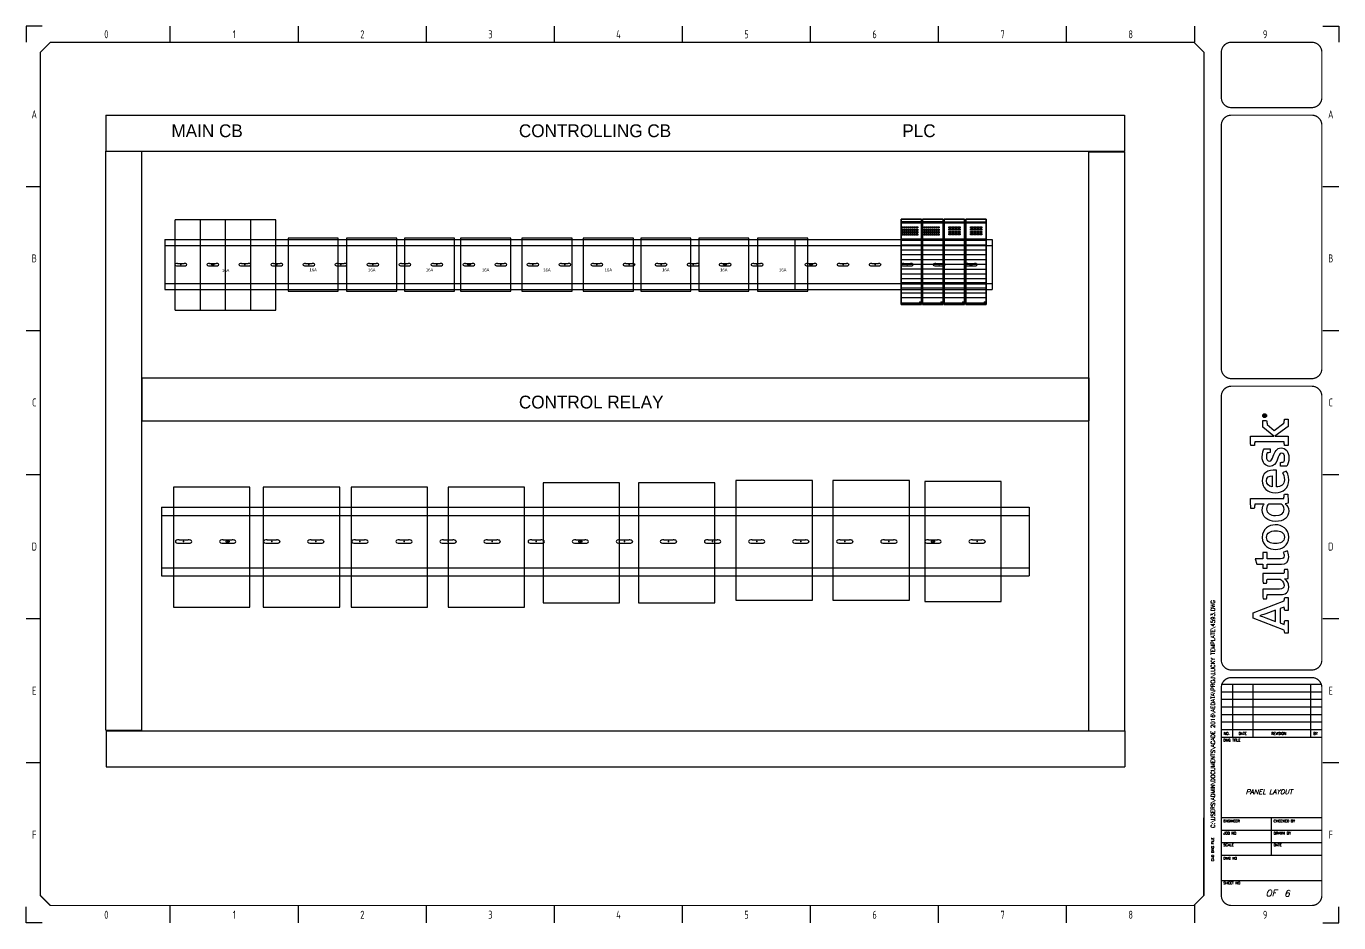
# Model space of a CAD drawing. Extents: x 5 to 926, y 5 to 285.
# Drawn here: x 5 to 415, y 5 to 285 of the extents above; entities that cross this region are included whole.
import ezdxf
from ezdxf.enums import TextEntityAlignment as Align

# ---------------------------------------------------------------- set-up
doc = ezdxf.new("R2010")
doc.units = 0
doc.header["$LTSCALE"] = 10
for name, color, linetype in [('LAYER_1', 160, 'Continuous'), ('PRTG', 130, 'Continuous'), ('PSYMS', 7, 'Continuous'), ('SYMS', 7, 'Continuous'), ('TITLE', 7, 'Continuous'), ('Title blocks', 7, 'Continuous')]:
    doc.layers.add(name, color=color, linetype=linetype)
doc.styles.add('ISO8', font='ISO8.shx', dxfattribs={"width": 0.8})
doc.styles.add('ITALIC', font='ITALIC')
doc.styles.add('SIMPLEX', font='simplex')
doc.styles.add('WD', font='txt')

# ---------------------------------------------------------------- blocks, each defined once
blk = doc.blocks.new('AI9-BLK2')
at = {"layer": 'LAYER_1', "color": 7}
blk.add_circle((0, 0), 2.03, dxfattribs=at)
blk.add_open_spline([(1.7, 0), (1.7, -1), (1, -1.8), (0, -1.8), (-1, -1.8), (-1.7, -1), (-1.7, 0), (-1.7, 1), (-1, 1.8), (0, 1.8), (1, 1.8), (1.7, 1), (1.7, 0)], degree=3, knots=[0, 0, 0, 0, 1, 1, 1, 2, 2, 2, 3, 3, 3, 4, 4, 4, 4], dxfattribs=at)
blk = doc.blocks.new('AI9-BLK1')
at = {"layer": 'LAYER_1', "color": 7}
for points, knots in [([(0.7, -1.1), (0.7, -1.1), (0.2, -0.4), (0.2, -0.4), (0.1, -0.2), (0, -0.2), (-0.1, -0.1), (0.3, 0), (0.5, 0.2), (0.5, 0.5), (0.5, 0.8), (0.3, 1.1), (-0.2, 1.1), (-0.2, 1.1), (-0.8, 1.1), (-0.8, 1.1), (-0.8, 1.1), (-0.8, -1.1), (-0.8, -1.1), (-0.8, -1.1), (-0.5, -1.1), (-0.5, -1.1), (-0.5, -1.1), (-0.5, -0.1), (-0.5, -0.1), (-0.4, -0.1), (-0.3, -0.2), (-0.2, -0.3), (-0.2, -0.3), (0.3, -1.1), (0.3, -1.1), (0.3, -1.1), (0.7, -1.1), (0.7, -1.1)], [0, 0, 0, 0, 1, 1, 1, 2, 2, 2, 3, 3, 3, 4, 4, 4, 5, 5, 5, 6, 6, 6, 7, 7, 7, 8, 8, 8, 9, 9, 9, 10, 10, 10, 11, 11, 11, 11]), ([(0.2, 0.5), (0.2, 0.2), (-0.1, 0.1), (-0.3, 0.1), (-0.3, 0.1), (-0.5, 0.1), (-0.5, 0.1), (-0.5, 0.1), (-0.5, 0.8), (-0.5, 0.8), (-0.5, 0.8), (-0.2, 0.8), (-0.2, 0.8), (0.1, 0.8), (0.2, 0.7), (0.2, 0.5)], [0, 0, 0, 0, 1, 1, 1, 2, 2, 2, 3, 3, 3, 4, 4, 4, 5, 5, 5, 5])]:
    blk.add_open_spline(points, degree=3, knots=knots, dxfattribs=at)
blk = doc.blocks.new('LOGO')
for points, knots in [([(35.2, 4.3), (35.2, 4.3), (22.1, 38.1), (22.1, 38.1), (22.1, 38.1), (16.1, 38.1), (16.1, 38.1), (16.1, 38.1), (3.2, 4.3), (3.2, 4.3), (2.2, 4.2), (0.9, 4), (0, 3.7), (0, 3.7), (0, 0), (0, 0), (0, 0), (13.7, 0), (13.7, 0), (13.7, 0), (13.7, 3.7), (13.7, 3.7), (12.4, 4), (10.9, 4.3), (9.5, 4.4), (9.5, 4.4), (11.1, 8.8), (11.1, 8.8), (11.1, 8.8), (26.8, 8.8), (26.8, 8.8), (26.8, 8.8), (28.4, 4.3), (28.4, 4.3), (27, 4.2), (25.8, 4), (24.5, 3.7), (24.5, 3.7), (24.5, 0), (24.5, 0), (24.5, 0), (38.7, 0), (38.7, 0), (38.7, 0), (38.7, 3.7), (38.7, 3.7), (37.9, 3.9), (36, 4.3), (35.2, 4.3)], [0, 0, 0, 0, 1, 1, 1, 2, 2, 2, 3, 3, 3, 4, 4, 4, 5, 5, 5, 6, 6, 6, 7, 7, 7, 8, 8, 8, 9, 9, 9, 10, 10, 10, 11, 11, 11, 12, 12, 12, 13, 13, 13, 14, 14, 14, 15, 15, 15, 16, 16, 16, 16]), ([(12.8, 13.8), (12.8, 13.8), (16.6, 24.3), (16.6, 24.3), (17.8, 27.5), (18.2, 28.8), (18.8, 30.9), (18.8, 30.9), (18.9, 30.9), (18.9, 30.9), (19.6, 28.9), (20, 27.5), (21.1, 24.3), (21.1, 24.3), (24.9, 13.8), (24.9, 13.8), (24.9, 13.8), (12.8, 13.8), (12.8, 13.8)], [0, 0, 0, 0, 1, 1, 1, 2, 2, 2, 3, 3, 3, 4, 4, 4, 5, 5, 5, 6, 6, 6, 6]), ([(70.8, 23.1), (70.8, 23.1), (70.8, 27.7), (70.8, 27.7), (70.8, 27.7), (75.3, 27.7), (75.3, 27.7), (75.3, 27.7), (75.3, 34.3), (75.3, 34.3), (75.3, 34.3), (81.3, 36.2), (81.3, 36.2), (81.3, 36.2), (81.3, 27.7), (81.3, 27.7), (81.3, 27.7), (88, 27.7), (88, 27.7), (88, 27.7), (88, 23.1), (88, 23.1), (88, 23.1), (81.3, 23.1), (81.3, 23.1), (81.3, 23.1), (81.3, 8.4), (81.3, 8.4), (81.3, 5.6), (82.1, 4.3), (84.3, 4.3), (86, 4.3), (87.5, 5.1), (88, 5.5), (88, 5.5), (89.7, 0.9), (89.7, 0.9), (88.7, 0.3), (86.5, -0.7), (83.2, -0.7), (77.6, -0.7), (75.3, 2.4), (75.3, 7.4), (75.3, 7.4), (75.3, 23.1), (75.3, 23.1), (75.3, 23.1), (70.8, 23.1), (70.8, 23.1)], [0, 0, 0, 0, 1, 1, 1, 2, 2, 2, 3, 3, 3, 4, 4, 4, 5, 5, 5, 6, 6, 6, 7, 7, 7, 8, 8, 8, 9, 9, 9, 10, 10, 10, 11, 11, 11, 12, 12, 12, 13, 13, 13, 14, 14, 14, 15, 15, 15, 16, 16, 16, 16]), ([(147.1, 4.7), (147.1, 5.4), (147, 6.1), (147, 6.9), (147, 6.9), (147, 41.1), (147, 41.1), (143.4, 41.2), (139.3, 41), (136.1, 40.7), (136.1, 40.7), (136.1, 37), (136.1, 37), (137.7, 36.8), (139.6, 36.6), (141, 36.4), (141, 36.4), (141, 36.4), (141, 36.4), (141, 36.4), (141, 26.2), (141, 26.2), (140, 27.1), (138, 28.4), (134.3, 28.4), (127.3, 28.4), (122, 22.6), (122, 13.8), (122, 4.5), (126.6, -0.7), (133.4, -0.7), (137.1, -0.7), (139.6, 1.1), (141.3, 3.1), (141.3, 2.1), (141.6, 0.6), (141.8, 0), (145.2, -0.2), (148.7, 0.1), (151.7, 0.4), (151.7, 0.4), (151.7, 4.1), (151.7, 4.1), (150.2, 4.2), (148.4, 4.5), (147.1, 4.7)], [0, 0, 0, 0, 1, 1, 1, 2, 2, 2, 3, 3, 3, 4, 4, 4, 5, 5, 5, 6, 6, 6, 7, 7, 7, 8, 8, 8, 9, 9, 9, 10, 10, 10, 11, 11, 11, 12, 12, 12, 13, 13, 13, 14, 14, 14, 15, 15, 15, 15]), ([(229.4, 4.6), (229.4, 4.6), (221.5, 15.2), (221.5, 15.2), (221.5, 15.2), (228, 23), (228, 23), (229.4, 23.1), (231.3, 23.3), (232.4, 23.6), (232.4, 23.6), (232.4, 27.7), (232.4, 27.7), (232.4, 27.7), (225, 27.7), (225, 27.7), (225, 27.7), (215.2, 15.6), (215.2, 15.6), (215.2, 15.6), (215.2, 41.2), (215.2, 41.2), (211.8, 41.3), (208.2, 41.2), (205.1, 40.9), (205.1, 40.9), (205.1, 36.9), (205.1, 36.9), (206.5, 36.8), (208, 36.6), (209.1, 36.5), (209.1, 36.5), (209.1, 4.5), (209.1, 4.5), (207.8, 4.4), (206.3, 4.2), (205.1, 4), (205.1, 4), (205.1, 0), (205.1, 0), (205.1, 0), (215.2, 0), (215.2, 0), (215.2, 0), (215.2, 14.5), (215.2, 14.5), (215.2, 14.5), (225.6, 0), (225.6, 0), (225.6, 0), (233.7, 0), (233.7, 0), (233.7, 0), (233.7, 3.8), (233.7, 3.8), (232.2, 4.2), (230.6, 4.4), (229.4, 4.6)], [0, 0, 0, 0, 1, 1, 1, 2, 2, 2, 3, 3, 3, 4, 4, 4, 5, 5, 5, 6, 6, 6, 7, 7, 7, 8, 8, 8, 9, 9, 9, 10, 10, 10, 11, 11, 11, 12, 12, 12, 13, 13, 13, 14, 14, 14, 15, 15, 15, 16, 16, 16, 17, 17, 17, 18, 18, 18, 19, 19, 19, 19]), ([(59.7, -0.1), (59.5, 0.6), (59.2, 2.6), (59.1, 3.8), (57.8, 2), (54.9, -0.7), (50.2, -0.7), (44.2, -0.7), (42, 3.1), (42, 8.1), (42, 8.1), (42, 22.9), (42, 22.9), (40.6, 23.2), (38.8, 23.4), (37.3, 23.5), (37.3, 23.5), (37.3, 27.3), (37.3, 27.3), (40.3, 27.6), (44.4, 27.8), (48, 27.6), (48, 27.6), (48, 9.3), (48, 9.3), (48, 6.2), (49.1, 4.5), (52.3, 4.5), (55.8, 4.5), (58.4, 7.9), (59, 8.6), (59, 8.6), (59, 23), (59, 23), (57.8, 23.2), (56, 23.4), (54.6, 23.5), (54.6, 23.5), (54.6, 27.3), (54.6, 27.3), (57.6, 27.7), (61.5, 27.8), (65, 27.7), (65, 27.7), (65, 4.6), (65, 4.6), (66.3, 4.4), (68.1, 4.2), (69.6, 4.1), (69.6, 4.1), (69.6, 0.3), (69.6, 0.3), (66.7, 0), (63, -0.2), (59.7, -0.1)], [0, 0, 0, 0, 1, 1, 1, 2, 2, 2, 3, 3, 3, 4, 4, 4, 5, 5, 5, 6, 6, 6, 7, 7, 7, 8, 8, 8, 9, 9, 9, 10, 10, 10, 11, 11, 11, 12, 12, 12, 13, 13, 13, 14, 14, 14, 15, 15, 15, 16, 16, 16, 17, 17, 17, 18, 18, 18, 18]), ([(104.8, -0.7), (95.2, -0.7), (91.4, 7), (91.4, 13.8), (91.4, 20.6), (95.1, 28.4), (104.6, 28.4), (114.1, 28.4), (118.3, 20.8), (118.3, 14), (118.3, 7.2), (114.2, -0.7), (104.8, -0.7)], [0, 0, 0, 0, 1, 1, 1, 2, 2, 2, 3, 3, 3, 4, 4, 4, 4]), ([(104.5, 23.6), (99.6, 23.6), (97.8, 19.5), (97.8, 14), (97.8, 8.5), (99.9, 4.1), (104.8, 4.1), (109.8, 4.1), (111.8, 8.2), (111.8, 13.8), (111.8, 19.3), (109.5, 23.6), (104.5, 23.6)], [0, 0, 0, 0, 1, 1, 1, 2, 2, 2, 3, 3, 3, 4, 4, 4, 4]), ([(141, 7.6), (140.3, 6.7), (138.2, 4.3), (135, 4.3), (130.5, 4.3), (128.5, 8.1), (128.5, 13.8), (128.5, 19.6), (130.9, 23.5), (135.4, 23.5), (138.3, 23.5), (139.9, 22.3), (141, 21.3), (141, 21.3), (141, 7.6), (141, 7.6)], [0, 0, 0, 0, 1, 1, 1, 2, 2, 2, 3, 3, 3, 4, 4, 4, 5, 5, 5, 5]), ([(167.6, 4.1), (171.4, 4.1), (173.8, 5.5), (175, 6.2), (175, 6.2), (177.1, 2.1), (177.1, 2.1), (175.5, 1.1), (172.6, -0.7), (167.2, -0.7), (158.2, -0.7), (153.3, 5.5), (153.3, 14), (153.3, 22.5), (158.9, 28.4), (166.4, 28.4), (174.6, 28.4), (178.7, 22.5), (177.9, 12.9), (177.9, 12.9), (159.8, 12.9), (159.8, 12.9), (160, 7.9), (162.3, 4.1), (167.6, 4.1)], [0, 0, 0, 0, 1, 1, 1, 2, 2, 2, 3, 3, 3, 4, 4, 4, 5, 5, 5, 6, 6, 6, 7, 7, 7, 8, 8, 8, 8]), ([(172, 17.3), (171.9, 20.8), (170.4, 23.7), (166.3, 23.7), (162.6, 23.7), (160.6, 21.2), (159.9, 17.3), (159.9, 17.3), (172, 17.3), (172, 17.3)], [0, 0, 0, 0, 1, 1, 1, 2, 2, 2, 3, 3, 3, 3]), ([(193.3, 16.4), (190.2, 17.6), (187.8, 18.3), (187.8, 20.5), (187.8, 22.6), (189.9, 23.7), (192.6, 23.7), (194.1, 23.7), (195.6, 23.5), (196.8, 23.1), (196.9, 21.9), (197.1, 20.1), (197.3, 19.6), (197.3, 19.6), (201.3, 19.6), (201.3, 19.6), (201.3, 19.6), (201.3, 26.1), (201.3, 26.1), (200.2, 26.8), (197.1, 28.4), (192.4, 28.4), (186.5, 28.4), (182.2, 25), (182.2, 20.1), (182.2, 15.7), (184.9, 13.4), (189.1, 11.9), (193.4, 10.4), (196.7, 9.3), (196.7, 7.2), (196.7, 5.1), (195, 3.9), (191.4, 3.9), (189.9, 3.9), (188.1, 4.1), (187, 4.6), (186.9, 5.9), (186.6, 7.8), (186.3, 8.4), (186.3, 8.4), (182.3, 8.4), (182.3, 8.4), (182.3, 8.4), (182.3, 1.6), (182.3, 1.6), (182.3, 1.6), (182.3, 1.6), (182.3, 1.6), (184.1, 0.5), (187.5, -0.8), (191.8, -0.8), (198.3, -0.8), (202.4, 2.6), (202.4, 7.8), (202.4, 12.5), (197.8, 14.6), (193.3, 16.4)], [0, 0, 0, 0, 1, 1, 1, 2, 2, 2, 3, 3, 3, 4, 4, 4, 5, 5, 5, 6, 6, 6, 7, 7, 7, 8, 8, 8, 9, 9, 9, 10, 10, 10, 11, 11, 11, 12, 12, 12, 13, 13, 13, 14, 14, 14, 15, 15, 15, 16, 16, 16, 17, 17, 17, 18, 18, 18, 19, 19, 19, 19])]:
    blk.add_open_spline(points, degree=3, knots=knots)
for name, p in [('AI9-BLK2', (237.6, 25.7)), ('AI9-BLK1', (237.8, 25.7))]:
    blk.add_blockref(name, p)
blk = doc.blocks.new('Title_blocks_A3')
at = {"layer": 'TITLE'}
for p, q in [((372.89, 276.86), (372.89, 259.33)), ((378.32, 79.49), (409.72, 79.49)), ((381.85, 79.49), (381.85, 63)), ((388.13, 79.49), (388.13, 63)), ((406.19, 79.49), (406.19, 63)), ((378.32, 77.13), (409.72, 77.13)), ((378.32, 74.78), (409.72, 74.78)), ((378.32, 72.42), (409.72, 72.42)), ((378.32, 70.06), (409.72, 70.06)), ((378.32, 67.71), (409.72, 67.71)), ((378.32, 65.35), (409.72, 65.35)), ((378.32, 63), (409.72, 63)), ((372.89, 13.53), (372.89, 37.81)), ((378.32, 37.87), (409.72, 37.87)), ((394.02, 26.1), (394.02, 37.87)), ((378.32, 33.95), (409.72, 33.95)), ((378.32, 30.02), (409.72, 30.02)), ((378.32, 26.1), (409.72, 26.1)), ((378.32, 18.24), (409.72, 18.24))]:
    blk.add_line(p, q, dxfattribs=at)
at = {"layer": 'TITLE', "const_width": 0.392}
blk.add_lwpolyline([(372.89, 13.53), (372.89, 276.86), (369.75, 280), (12.53, 280), (9.39, 276.86), (9.39, 13.53), (12.53, 10.39), (369.75, 10.39)], close=True, dxfattribs=at)
for points in [[(381.46, 280, 0.414214), (378.32, 276.86, 0.414214)], [(409.72, 276.86, 0.414214), (406.58, 280, 0.414214)], [(378.32, 262.73, 0.414214), (381.46, 259.59, 0.414214)], [(406.58, 259.59, 0.414214), (409.72, 262.73, 0.414214)], [(381.46, 257.23, 0.414214), (378.32, 254.09, 0.414214)], [(409.72, 254.09, 0.414214), (406.58, 257.23, 0.414214)], [(378.32, 178.08, 0.414214), (381.46, 174.94, 0.414214)], [(406.58, 174.94, 0.414214), (409.72, 178.08, 0.414214)], [(381.46, 172.58, 0.414214), (378.32, 169.44, 0.414214)], [(409.72, 169.44, 0.414214), (406.58, 172.58, 0.414214)], [(378.32, 87.08, 0.414214), (381.46, 83.94, 0.414214)], [(406.58, 83.94, 0.414214), (409.72, 87.08, 0.414214)], [(381.46, 81.58, 0.414214), (378.32, 78.44, 0.414214)], [(409.72, 78.44, 0.414214), (406.58, 81.58, 0.414214)], [(378.32, 13.53, 0.414214), (381.46, 10.39, 0.414214)], [(406.58, 10.39, 0.414214), (409.72, 13.53, 0.414214)]]:
    blk.add_lwpolyline(points, format="xyb", dxfattribs=at)
for points in [[(406.58, 280), (381.46, 280)], [(378.32, 276.86), (378.32, 262.73)], [(409.72, 276.86), (409.72, 262.73)], [(406.58, 259.59), (381.46, 259.59)], [(378.32, 254.09), (378.32, 178.08)], [(406.58, 257.23), (381.46, 257.23)], [(409.72, 254.09), (409.72, 178.08)], [(381.46, 174.94), (406.58, 174.94)], [(381.46, 172.58), (406.58, 172.58)], [(381.46, 83.94), (406.58, 83.94)], [(378.32, 78.44), (378.32, 13.53)], [(381.46, 81.58), (406.58, 81.58)], [(409.72, 78.44), (409.72, 13.53)], [(381.46, 10.39), (406.58, 10.39)]]:
    blk.add_lwpolyline(points, dxfattribs=at)
at = {"layer": 'TITLE', "color": 7, "const_width": 0.392}
for points in [[(378.32, 169.44), (378.32, 87.08)], [(409.72, 169.44), (409.72, 87.08)]]:
    blk.add_lwpolyline(points, dxfattribs=at)
at = {"layer": 'Title blocks', "color": 7}
for p, q in [((50, 280), (50, 285)), ((90, 280), (90, 285)), ((130, 280), (130, 285)), ((170, 280), (170, 285)), ((250, 280), (250, 285)), ((290, 280), (290, 285)), ((330, 280), (330, 285)), ((370, 280), (370, 285)), ((5, 235), (9.39, 235)), ((410, 235), (415, 235)), ((5, 190), (9.39, 190)), ((410, 190), (415, 190)), ((5, 100), (9.39, 100)), ((410, 100), (415, 100)), ((5, 55), (9.39, 55)), ((410, 55), (415, 55)), ((50, 5), (50, 10.39)), ((90, 5), (90, 10.39)), ((130, 5), (130, 10.39)), ((170, 5), (170, 10.39)), ((250, 5), (250, 10.39)), ((290, 5), (290, 10.39)), ((330, 5), (330, 10.39)), ((370, 5), (370, 10.64))]:
    blk.add_line(p, q, dxfattribs=at)
at = {"layer": 'Title blocks', "color": 2}
for p, q in [((210, 280), (210, 285)), ((5, 145), (9.39, 145)), ((410, 145), (415, 145)), ((210, 5), (210, 10.39))]:
    blk.add_line(p, q, dxfattribs=at)
at = {"layer": 'Title blocks'}
for points in [[(10, 285), (5, 285), (5, 280)], [(410, 285), (415, 285), (415, 280)], [(10, 5), (5, 5), (5, 10)], [(410, 5), (415, 5), (415, 10)]]:
    blk.add_lwpolyline(points, dxfattribs=at)
at = {"xscale": 0.2857500000000073, "yscale": 0.2857500000000073, "zscale": 0.2857500000000073, "rotation": 90}
blk.add_blockref('LOGO', (399.19, 95.48), dxfattribs=at)
at = {"layer": 'TITLE', "color": 1, "style": 'SIMPLEX'}
for s, p in [('DWG TITLE', (378.97, 61.62)), ('ENGINEER', (378.97, 36.37)), ('CHECKED BY', (394.67, 36.37)), ('JOB NO', (378.97, 32.57)), ('DRAWN BY', (394.67, 32.57)), ('SCALE', (378.97, 28.91)), ('DATE', (394.67, 28.91)), ('DWG NO', (378.97, 24.72)), ('SHEET NO', (378.97, 17))]:
    blk.add_text(s, height=0.785, dxfattribs=at).set_placement(p)
at = {"layer": 'TITLE', "color": 1}
for s, height, style, p in [('NO.', 0.785, 'SIMPLEX', (380.02, 64.11)), ('DATE', 0.785, 'SIMPLEX', (384.99, 64.11)), ('REVISION', 0.785, 'SIMPLEX', (396.24, 64.11)), ('BY', 0.785, 'SIMPLEX', (407.76, 64.11)), ('OF', 2, 'ITALIC', (393.89, 14.25))]:
    blk.add_text(s, height=height, dxfattribs=dict(at, style=style)).set_placement(p, align=Align.MIDDLE)
at = {"layer": 'TITLE', "color": 1, "style": 'SIMPLEX'}
blk.add_text('CAD DWG FILE', height=0.7852, rotation=90, dxfattribs=at).set_placement((376.02, 24.2))
at = {"layer": 'TITLE', "color": 1, "style": 'ITALIC'}
for tag, height, p in [('TITLE#1', 1.5, (393.23, 52.79)), ('TITLE#2', 1.5, (393.23, 50.25)), ('TITLE#3', 1.5, (393.23, 47.71)), ('TITLE#4', 1.5, (393.23, 45.16)), ('DWG#', 2, (393.23, 20.38))]:
    blk.add_attdef(tag, text='', height=height, dxfattribs=at).set_placement(p, align=Align.CENTER)
at = {"layer": 'TITLE', "color": 1, "style": 'SIMPLEX'}
blk.add_attdef('CAD#', (376.32, 34.6), '', height=1.25, rotation=90, dxfattribs=at)
at = {"layer": 'TITLE', "color": 1}
for tag, p, height, style in [('ENGINEER', (381.68, 34.6), 1.25, 'ITALIC'), ('CHKDBY', (396.6, 34.6), 1.25, 'ITALIC'), ('JOB#', (384.53, 30.65), 1.25, 'SIMPLEX'), ('DRAWNBY', (397.48, 30.65), 1.25, 'ITALIC'), ('SCALE', (383.14, 26.88), 1.25, 'SIMPLEX'), ('DATE', (396.4, 26.88), 1.25, 'SIMPLEX'), ('SHTS', (397.95, 13.15), 2, 'ITALIC')]:
    blk.add_attdef(tag, p, '', height=height, dxfattribs=dict(at, style=style))
at = {"layer": 'TITLE', "color": 1, "style": 'ITALIC'}
blk.add_attdef('SH#', text='', height=2, dxfattribs=at).set_placement((389.77, 13.15), align=Align.RIGHT)
at = {"layer": 'TITLE', "color": 7, "flags": 9}
blk.add_attdef('WD_TB', (381.46, 10.39), '', height=1.57, dxfattribs=at)
at = {"layer": 'Title blocks', "style": 'ISO8', "width": 0.8}
for s, p in [('0', (30, 282.5)), ('1', (70, 282.5)), ('2', (110, 282.5)), ('3', (150, 282.5)), ('4', (190, 282.5)), ('5', (230, 282.5)), ('6', (270, 282.5)), ('7', (310, 282.5)), ('8', (350, 282.5)), ('9', (392, 282.5)), ('A', (7.5, 257.5)), ('A', (412.5, 257.5)), ('B', (7.5, 212.5)), ('B', (412.5, 212.5)), ('C', (7.5, 167.5)), ('C', (412.5, 167.5)), ('D', (7.5, 122.5)), ('D', (412.5, 122.5)), ('E', (7.5, 77.5)), ('E', (412.5, 77.5)), ('F', (7.5, 32.5)), ('F', (412.5, 32.5)), ('0', (30, 7.5)), ('1', (70, 7.5)), ('2', (110, 7.5)), ('3', (150, 7.5)), ('4', (190, 7.5)), ('5', (230, 7.5)), ('6', (270, 7.5)), ('7', (310, 7.5)), ('8', (350, 7.5)), ('9', (392, 7.5))]:
    blk.add_text(s, height=2.5, dxfattribs=at).set_placement(p, align=Align.MIDDLE)
blk = doc.blocks.new('ABIOC270')
for points in [[(0, 0.091), (0, 5.676)], [(0, 5.676), (0, 0.091)], [(1.359, 5.676), (1.359, 0.091), (0, 0.091)], [(0, 5.676), (0, 0.091), (1.359, 0.091)], [(0, 5.676), (1.359, 5.676)], [(1.359, 5.676), (0, 5.676)], [(1.359, 5.676), (0, 5.676)], [(0, 5.676), (1.359, 5.676)], [(1.359, 5.585), (1.359, 5.676), (0, 5.676)], [(0, 5.585), (0, 5.676), (1.359, 5.676)], [(0, 5.676), (0, 5.585)], [(0, 5.585), (0, 5.676)], [(1.359, 5.479), (0, 5.479)], [(1.359, 5.4), (0, 5.4)], [(0.998, 5.676), (0.361, 5.676)], [(0.998, 5.676), (0.361, 5.676)], [(0.998, 5.676), (0.361, 5.676)], [(0.998, 5.676), (0.361, 5.676)], [(0.998, 5.676), (0.361, 5.676)], [(0.998, 5.676), (0.361, 5.676)], [(0.998, 5.676), (0.361, 5.676)], [(0.998, 5.676), (0.361, 5.676)], [(0.998, 5.676), (0.361, 5.676)], [(0.998, 5.676), (0.361, 5.676)], [(0.998, 5.676), (0.361, 5.676)], [(0.361, 5.676), (0.361, 5.676), (0.361, 5.676), (0.362, 5.676), (0.363, 5.676), (0.364, 5.676), (0.365, 5.676), (0.367, 5.676), (0.368, 5.676), (0.37, 5.676), (0.372, 5.676), (0.374, 5.676), (0.377, 5.676), (0.379, 5.676), (0.382, 5.676), (0.385, 5.676), (0.388, 5.676), (0.392, 5.676), (0.395, 5.676), (0.399, 5.676), (0.403, 5.676), (0.407, 5.676), (0.411, 5.676), (0.415, 5.676), (0.419, 5.676), (0.424, 5.676), (0.428, 5.676), (0.433, 5.676), (0.437, 5.676), (0.442, 5.676), (0.446, 5.676), (0.451, 5.676), (0.456, 5.676), (0.461, 5.676)], [(0.985, 5.676), (0.374, 5.676)], [(0.899, 5.676), (0.461, 5.676)], [(0.899, 5.676), (0.903, 5.676), (0.908, 5.676), (0.913, 5.676), (0.917, 5.676), (0.922, 5.676), (0.926, 5.676), (0.931, 5.676), (0.936, 5.676), (0.94, 5.676), (0.944, 5.676), (0.948, 5.676), (0.952, 5.676), (0.956, 5.676), (0.96, 5.676), (0.964, 5.676), (0.967, 5.676), (0.971, 5.676), (0.974, 5.676), (0.977, 5.676), (0.98, 5.676), (0.982, 5.676), (0.985, 5.676), (0.987, 5.676), (0.989, 5.676), (0.991, 5.676), (0.993, 5.676), (0.994, 5.676), (0.995, 5.676), (0.996, 5.676), (0.997, 5.676), (0.998, 5.676), (0.998, 5.676)], [(1.359, 0.091), (1.359, 5.676)], [(1.359, 5.676), (1.359, 5.585)], [(0.312, 5.076), (0.312, 5.156), (0.462, 5.156), (0.462, 5.076), (0.312, 5.076), (0.312, 5.076)], [(0.312, 4.927), (0.312, 5.007), (0.462, 5.007), (0.462, 4.927), (0.312, 4.927), (0.312, 4.927)], [(0.312, 4.777), (0.312, 4.857), (0.462, 4.857), (0.462, 4.777), (0.312, 4.777), (0.312, 4.777)], [(0.312, 4.628), (0.312, 4.707), (0.462, 4.707), (0.462, 4.628), (0.312, 4.628), (0.312, 4.628)], [(0.512, 5.076), (0.512, 5.156), (0.661, 5.156), (0.661, 5.076), (0.512, 5.076), (0.512, 5.076)], [(0.512, 4.927), (0.512, 5.007), (0.661, 5.007), (0.661, 4.927), (0.512, 4.927), (0.512, 4.927)], [(0.512, 4.777), (0.512, 4.857), (0.661, 4.857), (0.661, 4.777), (0.512, 4.777), (0.512, 4.777)], [(0.512, 4.628), (0.512, 4.707), (0.661, 4.707), (0.661, 4.628), (0.512, 4.628), (0.512, 4.628)], [(0.711, 5.076), (0.711, 5.156), (0.861, 5.156), (0.861, 5.076), (0.711, 5.076), (0.711, 5.076)], [(0.711, 4.927), (0.711, 5.007), (0.861, 5.007), (0.861, 4.927), (0.711, 4.927), (0.711, 4.927)], [(0.711, 4.777), (0.711, 4.857), (0.861, 4.857), (0.861, 4.777), (0.711, 4.777), (0.711, 4.777)], [(0.711, 4.628), (0.711, 4.707), (0.861, 4.707), (0.861, 4.628), (0.711, 4.628), (0.711, 4.628)], [(0.91, 5.076), (0.91, 5.156), (1.06, 5.156), (1.06, 5.076), (0.91, 5.076), (0.91, 5.076)], [(0.91, 4.927), (0.91, 5.007), (1.06, 5.007), (1.06, 4.927), (0.91, 4.927), (0.91, 4.927)], [(0.91, 4.777), (0.91, 4.857), (1.06, 4.857), (1.06, 4.777), (0.91, 4.777), (0.91, 4.777)], [(0.91, 4.628), (0.91, 4.708), (1.06, 4.708), (1.06, 4.628), (0.91, 4.628), (0.91, 4.628)], [(1.359, 4.328), (0, 4.328)], [(0, 0.091), (0, 4.248)], [(1.359, 4.248), (0, 4.248)], [(1.359, 3.929), (0, 3.929)], [(1.359, 3.61), (0, 3.61)], [(1.222, 4.328), (1.222, 4.248)], [(1.359, 3.291), (0, 3.291)], [(1.359, 2.972), (0, 2.972)], [(1.359, 2.652), (0, 2.652)], [(1.359, 2.333), (0, 2.333)], [(1.359, 2.014), (0, 2.014)], [(1.359, 1.695), (0, 1.695)], [(1.359, 1.425), (0, 1.425)], [(1.359, 1.346), (0, 1.346)], [(1.359, 1.077), (0, 1.077)], [(1.359, 0.757), (0, 0.757)], [(1.359, 0.438), (0, 0.438)], [(1.359, 0.091), (0, 0.091)], [(0, 0.091), (1.359, 0.091)], [(1.222, 0.091), (0, 0.091)], [(0, 0.091), (1.359, 0.091)], [(1.359, 0.091), (1.359, 0), (0, 0)], [(1.359, 0.091), (0, 0.091)], [(0, 0.091), (0, 0), (1.359, 0)], [(0, 0), (0, 0.091)], [(0, 0.091), (0, 0)], [(1.359, 0), (0, 0)], [(0, 0), (1.359, 0)], [(0.998, 0), (0.361, 0)], [(0.998, 0), (0.361, 0)], [(0.998, 0), (0.361, 0)], [(0.998, 0), (0.361, 0)], [(0.998, 0), (0.361, 0)], [(0.998, 0), (0.361, 0)], [(0.998, 0), (0.361, 0)], [(0.998, 0), (0.361, 0)], [(0.998, 0), (0.361, 0)], [(0.998, 0), (0.361, 0)], [(0.998, 0), (0.361, 0)], [(0.461, 0), (0.456, 0), (0.451, 0), (0.446, 0), (0.442, 0), (0.437, 0), (0.433, 0), (0.428, 0), (0.424, 0), (0.419, 0), (0.415, 0), (0.411, 0), (0.407, 0), (0.403, 0), (0.399, 0), (0.395, 0), (0.392, 0), (0.388, 0), (0.385, 0), (0.382, 0), (0.379, 0), (0.377, 0), (0.374, 0), (0.372, 0), (0.37, 0), (0.368, 0), (0.367, 0), (0.365, 0), (0.364, 0), (0.363, 0), (0.362, 0), (0.361, 0), (0.361, 0), (0.361, 0)], [(0.985, 0), (0.374, 0)], [(0.899, 0), (0.461, 0)], [(0.998, 0), (0.998, 0), (0.997, 0), (0.996, 0), (0.995, 0), (0.994, 0), (0.993, 0), (0.991, 0), (0.989, 0), (0.987, 0), (0.985, 0), (0.982, 0), (0.98, 0), (0.977, 0), (0.974, 0), (0.971, 0), (0.967, 0), (0.964, 0), (0.96, 0), (0.956, 0), (0.952, 0), (0.948, 0), (0.944, 0), (0.94, 0), (0.936, 0), (0.931, 0), (0.926, 0), (0.922, 0), (0.917, 0), (0.913, 0), (0.908, 0), (0.903, 0), (0.899, 0)], [(1.222, 0.182), (1.222, 0.091)], [(1.222, 0.182), (1.359, 0.182)], [(1.334, 0.091), (1.333, 0.091), (1.333, 0.091), (1.332, 0.091), (1.331, 0.091), (1.33, 0.091), (1.329, 0.091), (1.327, 0.091), (1.325, 0.091), (1.323, 0.091), (1.321, 0.091), (1.319, 0.091), (1.316, 0.091), (1.314, 0.091), (1.311, 0.091), (1.308, 0.091), (1.305, 0.091), (1.302, 0.091), (1.299, 0.091), (1.296, 0.091), (1.293, 0.091), (1.29, 0.091), (1.287, 0.091), (1.284, 0.091), (1.28, 0.091), (1.277, 0.091), (1.274, 0.091), (1.271, 0.091), (1.269, 0.091), (1.266, 0.091), (1.263, 0.091), (1.261, 0.091), (1.259, 0.091), (1.256, 0.091), (1.254, 0.091), (1.253, 0.091), (1.251, 0.091), (1.249, 0.091), (1.248, 0.091), (1.247, 0.091), (1.247, 0.091), (1.246, 0.091), (1.246, 0.091)], [(1.246, 0.091), (1.246, 0.091), (1.247, 0.091), (1.247, 0.091), (1.248, 0.091), (1.249, 0.091), (1.251, 0.091), (1.253, 0.091), (1.254, 0.091), (1.256, 0.091), (1.259, 0.091), (1.261, 0.091), (1.263, 0.091), (1.266, 0.091), (1.269, 0.091), (1.271, 0.091), (1.274, 0.091), (1.277, 0.091), (1.28, 0.091), (1.284, 0.091), (1.287, 0.091), (1.29, 0.091), (1.293, 0.091), (1.296, 0.091), (1.299, 0.091), (1.302, 0.091), (1.305, 0.091), (1.308, 0.091), (1.311, 0.091), (1.314, 0.091), (1.316, 0.091), (1.319, 0.091), (1.321, 0.091), (1.323, 0.091), (1.325, 0.091), (1.327, 0.091), (1.329, 0.091), (1.33, 0.091), (1.331, 0.091), (1.332, 0.091), (1.333, 0.091), (1.333, 0.091), (1.334, 0.091)], [(1.359, 0), (1.359, 0.091)]]:
    blk.add_lwpolyline(points)
blk = doc.blocks.new('ABIOC300')
for points in [[(0, 0.091), (0, 5.675)], [(0, 5.675), (0, 0.091)], [(1.359, 5.675), (1.359, 0.091), (0, 0.091)], [(0, 5.675), (0, 0.091), (1.359, 0.091)], [(0, 5.675), (1.359, 5.675)], [(1.359, 5.675), (0, 5.675)], [(1.359, 5.675), (0, 5.675)], [(0, 5.675), (1.359, 5.675)], [(1.359, 5.585), (1.359, 5.675), (0, 5.675)], [(0, 5.585), (0, 5.675), (1.359, 5.675)], [(0, 5.675), (0, 5.585)], [(0, 5.585), (0, 5.675)], [(1.359, 5.479), (0, 5.479)], [(1.359, 5.399), (0, 5.399)], [(0.998, 5.675), (0.361, 5.675)], [(0.998, 5.675), (0.361, 5.675)], [(0.998, 5.675), (0.361, 5.675)], [(0.998, 5.675), (0.361, 5.675)], [(0.998, 5.675), (0.361, 5.675)], [(0.998, 5.675), (0.361, 5.675)], [(0.998, 5.675), (0.361, 5.675)], [(0.998, 5.675), (0.361, 5.675)], [(0.998, 5.675), (0.361, 5.675)], [(0.998, 5.675), (0.361, 5.675)], [(0.998, 5.675), (0.361, 5.675)], [(0.361, 5.675), (0.361, 5.675), (0.362, 5.675), (0.362, 5.675), (0.363, 5.675), (0.365, 5.675), (0.367, 5.675), (0.369, 5.675), (0.371, 5.675), (0.373, 5.675), (0.376, 5.675), (0.379, 5.675), (0.383, 5.675), (0.386, 5.675), (0.39, 5.675), (0.394, 5.675), (0.399, 5.675), (0.403, 5.675), (0.408, 5.675), (0.413, 5.675), (0.417, 5.675), (0.423, 5.675), (0.428, 5.675), (0.433, 5.675), (0.439, 5.675), (0.444, 5.675), (0.45, 5.675), (0.455, 5.675), (0.461, 5.675)], [(0.985, 5.675), (0.375, 5.675)], [(0.899, 5.675), (0.461, 5.675)], [(0.899, 5.675), (0.904, 5.675), (0.91, 5.675), (0.915, 5.675), (0.921, 5.675), (0.926, 5.675), (0.932, 5.675), (0.937, 5.675), (0.942, 5.675), (0.947, 5.675), (0.952, 5.675), (0.956, 5.675), (0.961, 5.675), (0.965, 5.675), (0.969, 5.675), (0.973, 5.675), (0.977, 5.675), (0.98, 5.675), (0.983, 5.675), (0.986, 5.675), (0.989, 5.675), (0.991, 5.675), (0.993, 5.675), (0.995, 5.675), (0.996, 5.675), (0.997, 5.675), (0.998, 5.675), (0.998, 5.675)], [(1.359, 0.091), (1.359, 5.675)], [(1.359, 5.675), (1.359, 5.585)], [(0.074, 5.162), (0.165, 5.162), (0.165, 5.082), (0.074, 5.082), (0.074, 5.162), (0.074, 5.162)], [(0.074, 5.002), (0.165, 5.002), (0.165, 4.922), (0.074, 4.922), (0.074, 5.002), (0.074, 5.002)], [(0.074, 4.841), (0.165, 4.841), (0.165, 4.762), (0.074, 4.762), (0.074, 4.841), (0.074, 4.841)], [(0.074, 4.681), (0.165, 4.681), (0.165, 4.601), (0.074, 4.601), (0.074, 4.681), (0.074, 4.681)], [(0.208, 5.162), (0.299, 5.162), (0.299, 5.082), (0.208, 5.082), (0.208, 5.162), (0.208, 5.162)], [(0.208, 5.002), (0.299, 5.002), (0.299, 4.922), (0.208, 4.922), (0.208, 5.002), (0.208, 5.002)], [(0.208, 4.841), (0.299, 4.841), (0.299, 4.762), (0.208, 4.762), (0.208, 4.841), (0.208, 4.841)], [(0.208, 4.681), (0.299, 4.681), (0.299, 4.601), (0.208, 4.601), (0.208, 4.681), (0.208, 4.681)], [(0.343, 5.162), (0.434, 5.162), (0.434, 5.082), (0.343, 5.082), (0.343, 5.162), (0.343, 5.162)], [(0.343, 5.002), (0.434, 5.002), (0.434, 4.922), (0.343, 4.922), (0.343, 5.002), (0.343, 5.002)], [(0.343, 4.841), (0.434, 4.841), (0.434, 4.762), (0.343, 4.762), (0.343, 4.841), (0.343, 4.841)], [(0.343, 4.681), (0.434, 4.681), (0.434, 4.601), (0.343, 4.601), (0.343, 4.681), (0.343, 4.681)], [(0.477, 5.162), (0.568, 5.162), (0.568, 5.082), (0.477, 5.082), (0.477, 5.162), (0.477, 5.162)], [(0.477, 5.002), (0.568, 5.002), (0.568, 4.922), (0.477, 4.922), (0.477, 5.002), (0.477, 5.002)], [(0.477, 4.841), (0.568, 4.841), (0.568, 4.762), (0.477, 4.762), (0.477, 4.841), (0.477, 4.841)], [(0.477, 4.681), (0.568, 4.681), (0.568, 4.601), (0.477, 4.601), (0.477, 4.681), (0.477, 4.681)], [(0.612, 5.162), (0.702, 5.162), (0.702, 5.082), (0.612, 5.082), (0.612, 5.162), (0.612, 5.162)], [(0.612, 5.002), (0.702, 5.002), (0.702, 4.922), (0.612, 4.922), (0.612, 5.002), (0.612, 5.002)], [(0.612, 4.841), (0.702, 4.841), (0.702, 4.762), (0.612, 4.762), (0.612, 4.841), (0.612, 4.841)], [(0.612, 4.681), (0.702, 4.681), (0.702, 4.601), (0.612, 4.601), (0.612, 4.681), (0.612, 4.681)], [(0.746, 5.162), (0.837, 5.162), (0.837, 5.082), (0.746, 5.082), (0.746, 5.162), (0.746, 5.162)], [(0.746, 5.002), (0.837, 5.002), (0.837, 4.922), (0.746, 4.922), (0.746, 5.002), (0.746, 5.002)], [(0.746, 4.841), (0.837, 4.841), (0.837, 4.762), (0.746, 4.762), (0.746, 4.841), (0.746, 4.841)], [(0.746, 4.681), (0.837, 4.681), (0.837, 4.601), (0.746, 4.601), (0.746, 4.681), (0.746, 4.681)], [(0.88, 5.162), (0.971, 5.162), (0.971, 5.082), (0.88, 5.082), (0.88, 5.162), (0.88, 5.162)], [(0.88, 5.002), (0.971, 5.002), (0.971, 4.922), (0.88, 4.922), (0.88, 5.002), (0.88, 5.002)], [(0.88, 4.841), (0.971, 4.841), (0.971, 4.762), (0.88, 4.762), (0.88, 4.841), (0.88, 4.841)], [(0.88, 4.681), (0.971, 4.681), (0.971, 4.601), (0.88, 4.601), (0.88, 4.681), (0.88, 4.681)], [(1.015, 5.162), (1.106, 5.162), (1.106, 5.082), (1.015, 5.082), (1.015, 5.162), (1.015, 5.162)], [(1.015, 5.002), (1.106, 5.002), (1.106, 4.922), (1.015, 4.922), (1.015, 5.002), (1.015, 5.002)], [(1.015, 4.841), (1.106, 4.841), (1.106, 4.762), (1.015, 4.762), (1.015, 4.841), (1.015, 4.841)], [(1.015, 4.681), (1.106, 4.681), (1.106, 4.601), (1.015, 4.601), (1.015, 4.681), (1.015, 4.681)], [(1.359, 4.328), (0, 4.328)], [(0, 0.091), (0, 4.248)], [(1.359, 4.248), (0, 4.248)], [(1.359, 3.929), (0, 3.929)], [(1.359, 3.61), (0, 3.61)], [(1.222, 4.328), (1.222, 4.248)], [(1.359, 3.29), (0, 3.29)], [(1.359, 2.971), (0, 2.971)], [(1.359, 2.652), (0, 2.652)], [(1.359, 2.333), (0, 2.333)], [(1.359, 2.014), (0, 2.014)], [(1.359, 1.694), (0, 1.694)], [(1.359, 1.425), (0, 1.425)], [(1.359, 1.345), (0, 1.345)], [(1.359, 1.076), (0, 1.076)], [(1.359, 0.757), (0, 0.757)], [(1.359, 0.438), (0, 0.438)], [(1.222, 0.091), (0, 0.091)], [(1.359, 0.091), (0, 0.091)], [(0, 0.091), (1.359, 0.091)], [(0, 0.091), (1.359, 0.091)], [(1.359, 0.091), (1.359, 0), (0, 0)], [(1.359, 0.091), (0, 0.091)], [(0, 0.091), (0, 0), (1.359, 0)], [(0, 0), (0, 0.091)], [(0, 0.091), (0, 0)], [(1.359, 0), (0, 0)], [(0, 0), (1.359, 0)], [(0.998, 0), (0.361, 0)], [(0.998, 0), (0.361, 0)], [(0.998, 0), (0.361, 0)], [(0.998, 0), (0.361, 0)], [(0.998, 0), (0.361, 0)], [(0.998, 0), (0.361, 0)], [(0.998, 0), (0.361, 0)], [(0.998, 0), (0.361, 0)], [(0.998, 0), (0.361, 0)], [(0.998, 0), (0.361, 0)], [(0.998, 0), (0.361, 0)], [(0.461, 0), (0.455, 0), (0.45, 0), (0.444, 0), (0.439, 0), (0.433, 0), (0.428, 0), (0.423, 0), (0.417, 0), (0.413, 0), (0.408, 0), (0.403, 0), (0.399, 0), (0.394, 0), (0.39, 0), (0.386, 0), (0.383, 0), (0.379, 0), (0.376, 0), (0.373, 0), (0.371, 0), (0.369, 0), (0.367, 0), (0.365, 0), (0.363, 0), (0.362, 0), (0.362, 0), (0.361, 0), (0.361, 0)], [(0.985, 0), (0.375, 0)], [(0.899, 0), (0.461, 0)], [(0.998, 0), (0.998, 0), (0.997, 0), (0.996, 0), (0.995, 0), (0.993, 0), (0.991, 0), (0.989, 0), (0.986, 0), (0.983, 0), (0.98, 0), (0.977, 0), (0.973, 0), (0.969, 0), (0.965, 0), (0.961, 0), (0.956, 0), (0.952, 0), (0.947, 0), (0.942, 0), (0.937, 0), (0.932, 0), (0.926, 0), (0.921, 0), (0.915, 0), (0.91, 0), (0.904, 0), (0.899, 0)], [(1.222, 0.181), (1.222, 0.091)], [(1.222, 0.181), (1.359, 0.181)], [(1.334, 0.091), (1.334, 0.091), (1.333, 0.091), (1.333, 0.091), (1.332, 0.091), (1.33, 0.091), (1.329, 0.091), (1.327, 0.091), (1.325, 0.091), (1.322, 0.091), (1.32, 0.091), (1.317, 0.091), (1.314, 0.091), (1.311, 0.091), (1.308, 0.091), (1.304, 0.091), (1.301, 0.091), (1.297, 0.091), (1.293, 0.091), (1.29, 0.091), (1.286, 0.091), (1.283, 0.091), (1.279, 0.091), (1.275, 0.091), (1.272, 0.091), (1.269, 0.091), (1.266, 0.091), (1.263, 0.091), (1.26, 0.091), (1.257, 0.091), (1.255, 0.091), (1.253, 0.091), (1.251, 0.091), (1.249, 0.091), (1.248, 0.091), (1.247, 0.091), (1.246, 0.091), (1.246, 0.091)], [(1.246, 0.091), (1.246, 0.091), (1.247, 0.091), (1.248, 0.091), (1.249, 0.091), (1.251, 0.091), (1.253, 0.091), (1.255, 0.091), (1.257, 0.091), (1.26, 0.091), (1.263, 0.091), (1.266, 0.091), (1.269, 0.091), (1.272, 0.091), (1.275, 0.091), (1.279, 0.091), (1.283, 0.091), (1.286, 0.091), (1.29, 0.091), (1.293, 0.091), (1.297, 0.091), (1.301, 0.091), (1.304, 0.091), (1.308, 0.091), (1.311, 0.091), (1.314, 0.091), (1.317, 0.091), (1.32, 0.091), (1.322, 0.091), (1.325, 0.091), (1.327, 0.091), (1.329, 0.091), (1.33, 0.091), (1.332, 0.091), (1.333, 0.091), (1.333, 0.091), (1.334, 0.091), (1.334, 0.091)], [(1.359, 0), (1.359, 0.091)]]:
    blk.add_lwpolyline(points)
blk = doc.blocks.new('ABBCR95_106')
for p, q in [((0, -1.870075), (0, 1.870075)), ((1.043305, 1.870075), (0, 1.870075)), ((1.043305, -1.870075), (1.043305, 1.870075)), ((2.08661, 1.870075), (1.043305, 1.870075)), ((2.08661, -1.870075), (2.08661, 1.870075)), ((3.129915, 1.870075), (2.08661, 1.870075)), ((3.129915, -1.870075), (3.129915, 1.870075)), ((4.17322, 1.870075), (3.129915, 1.870075)), ((4.17322, -1.870075), (4.17322, 1.870075)), ((0, -1.870075), (1.043305, -1.870075)), ((1.043305, -1.870075), (2.08661, -1.870075)), ((2.08661, -1.870075), (3.129915, -1.870075)), ((3.129915, -1.870075), (4.17322, -1.870075))]:
    blk.add_line(p, q)
blk = doc.blocks.new('ABBCB53_56')
blk.add_lwpolyline([(0, 0), (2.078736, 0), (2.078736, 2.20472), (0, 2.20472)], close=True)
blk = doc.blocks.new('HDIN53B4')
for p, q in [((0, 7.81), (196.85, 7.81)), ((0, 7.81), (0, -7.81)), ((196.85, 7.81), (196.85, -7.81)), ((0, 5.94), (196.85, 5.94)), ((3.96, 0.39), (6.04, 0.39)), ((13.96, 0.39), (16.04, 0.39)), ((23.96, 0.39), (26.04, 0.39)), ((33.96, 0.39), (36.04, 0.39)), ((43.96, 0.39), (46.04, 0.39)), ((53.96, 0.39), (56.04, 0.39)), ((63.96, 0.39), (66.04, 0.39)), ((73.96, 0.39), (76.04, 0.39)), ((83.96, 0.39), (86.04, 0.39)), ((93.96, 0.39), (96.04, 0.39)), ((103.96, 0.39), (106.04, 0.39)), ((113.96, 0.39), (116.04, 0.39)), ((123.96, 0.39), (126.04, 0.39)), ((133.96, 0.39), (136.04, 0.39)), ((143.96, 0.39), (146.04, 0.39)), ((153.96, 0.39), (156.04, 0.39)), ((163.96, 0.39), (166.04, 0.39)), ((173.96, 0.39), (176.04, 0.39)), ((183.96, 0.39), (186.04, 0.39)), ((3.96, -0.39), (6.04, -0.39)), ((13.96, -0.39), (16.04, -0.39)), ((23.96, -0.39), (26.04, -0.39)), ((33.96, -0.39), (36.04, -0.39)), ((43.96, -0.39), (46.04, -0.39)), ((53.96, -0.39), (56.04, -0.39)), ((63.96, -0.39), (66.04, -0.39)), ((73.96, -0.39), (76.04, -0.39)), ((83.96, -0.39), (86.04, -0.39)), ((93.96, -0.39), (96.04, -0.39)), ((103.96, -0.39), (106.04, -0.39)), ((113.96, -0.39), (116.04, -0.39)), ((123.96, -0.39), (126.04, -0.39)), ((133.96, -0.39), (136.04, -0.39)), ((143.96, -0.39), (146.04, -0.39)), ((153.96, -0.39), (156.04, -0.39)), ((163.96, -0.39), (166.04, -0.39)), ((173.96, -0.39), (176.04, -0.39)), ((183.96, -0.39), (186.04, -0.39)), ((0, -5.94), (196.85, -5.94)), ((0, -7.81), (196.85, -7.81))]:
    blk.add_line(p, q)
for centre in [(15, 0), (95, 0), (175, 0)]:
    blk.add_circle(centre, 0.34)
for centre, start_param, end_param in [((3.96, 0), 1.570796, 4.712386), ((6.04, 0), 4.712386, 7.853986), ((13.96, 0), 1.570796, 4.712386), ((16.04, 0), 4.712386, 7.853986), ((23.96, 0), 1.570796, 4.712386), ((26.04, 0), 4.712386, 7.853986), ((33.96, 0), 1.570796, 4.712386), ((36.04, 0), 4.712386, 7.853986), ((43.96, 0), 1.570796, 4.712386), ((46.04, 0), 4.712386, 7.853986), ((53.96, 0), 1.570796, 4.712386), ((56.04, 0), 4.712386, 7.853986), ((63.96, 0), 1.570796, 4.712386), ((66.04, 0), 4.712386, 7.853986), ((73.96, 0), 1.570796, 4.712386), ((76.04, 0), 4.712386, 7.853986), ((83.96, 0), 1.570796, 4.712386), ((86.04, 0), 4.712386, 7.853986), ((93.96, 0), 1.570796, 4.712386), ((96.04, 0), 4.712386, 7.853986), ((103.96, 0), 1.570796, 4.712386), ((106.04, 0), 4.712386, 7.853986), ((113.96, 0), 1.570796, 4.712386), ((116.04, 0), 4.712386, 7.853986), ((123.96, 0), 1.570796, 4.712386), ((126.04, 0), 4.712386, 7.853986), ((133.96, 0), 1.570796, 4.712386), ((136.04, 0), 4.712386, 7.853986), ((143.96, 0), 1.570796, 4.712386), ((146.04, 0), 4.712386, 7.853986), ((153.96, 0), 1.570796, 4.712386), ((156.04, 0), 4.712386, 7.853986), ((163.96, 0), 1.570796, 4.712386), ((166.04, 0), 4.712386, 7.853986), ((173.96, 0), 1.570796, 4.712386), ((176.04, 0), 4.712386, 7.853986), ((183.96, 0), 1.570796, 4.712386), ((186.04, 0), 4.712386, 7.853986)]:
    blk.add_ellipse(centre, major_axis=(0.834, 0), ratio=0.467644, start_param=start_param, end_param=end_param)
for p in [(5, 0), (15, 0), (25, 0), (35, 0), (45, 0), (55, 0), (65, 0), (75, 0), (85, 0), (95, 0), (105, 0), (115, 0), (125, 0), (135, 0), (145, 0), (155, 0), (165, 0), (175, 0), (185, 0)]:
    blk.add_point(p)
at = {"flags": 11}
for p in [(15, 0), (95, 0), (175, 0)]:
    blk.add_attdef('NC', text='', height=0.05, rotation=270, dxfattribs=at).set_placement(p, align=Align.MIDDLE)
blk = doc.blocks.new('HDIN5464')
for p, q in [((196.85, 7.81), (258.47, 7.81)), ((196.85, 7.81), (196.85, -7.81)), ((196.85, 5.94), (258.47, 5.94)), ((258.47, 7.81), (258.47, -7.81)), ((200.81, 0.39), (202.89, 0.39)), ((210.81, 0.39), (212.89, 0.39)), ((220.81, 0.39), (222.89, 0.39)), ((230.81, 0.39), (232.89, 0.39)), ((240.81, 0.39), (242.89, 0.39)), ((250.81, 0.39), (252.89, 0.39)), ((200.81, -0.39), (202.89, -0.39)), ((210.81, -0.39), (212.89, -0.39)), ((220.81, -0.39), (222.89, -0.39)), ((230.81, -0.39), (232.89, -0.39)), ((240.81, -0.39), (242.89, -0.39)), ((250.81, -0.39), (252.89, -0.39)), ((196.85, -5.94), (258.47, -5.94)), ((196.85, -7.81), (258.47, -7.81))]:
    blk.add_line(p, q)
for centre in [(201.85, 0), (251.85, 0)]:
    blk.add_circle(centre, 0.34)
for centre, start_param, end_param in [((200.81, 0), 1.570796, 4.712386), ((202.89, 0), 4.712386, 7.853986), ((210.81, 0), 1.570796, 4.712386), ((212.89, 0), 4.712386, 7.853986), ((220.81, 0), 1.570796, 4.712386), ((222.89, 0), 4.712386, 7.853986), ((230.81, 0), 1.570796, 4.712386), ((232.89, 0), 4.712386, 7.853986), ((240.81, 0), 1.570796, 4.712386), ((242.89, 0), 4.712386, 7.853986), ((250.81, 0), 1.570796, 4.712386), ((252.89, 0), 4.712386, 7.853986)]:
    blk.add_ellipse(centre, major_axis=(0.834, 0), ratio=0.467644, start_param=start_param, end_param=end_param)
for p in [(201.85, 0), (211.85, 0), (221.85, 0), (231.85, 0), (241.85, 0), (251.85, 0)]:
    blk.add_point(p)
at = {"flags": 11}
for p in [(201.85, 0), (251.85, 0)]:
    blk.add_attdef('NC', text='', height=0.05, rotation=270, dxfattribs=at).set_placement(p, align=Align.MIDDLE)
blk = doc.blocks.new('ABCR700-PH2')
blk.add_lwpolyline([(0, -1.766), (2.25, -1.766), (2.25, 1.766), (0, 1.766)], close=True)
blk = doc.blocks.new('HDIN557A')
for p, q in [((0, 5.625), (318.2476, 5.625)), ((0, 5.625), (0, -5.625)), ((318.2476, 5.625), (318.2476, -5.625)), ((0, -5.625), (318.2476, -5.625))]:
    blk.add_line(p, q)
blk = doc.blocks.new('VDIN55A1')
for p, q in [((-5.63, 0), (-5.63, 180.84)), ((-5.63, 180.84), (5.62, 180.84)), ((5.62, 0), (5.62, 180.84)), ((-5.63, 0), (5.62, 0))]:
    blk.add_line(p, q)
blk = doc.blocks.new('HDIN5625')
for p, q in [((0, 6.75), (295.8731, 6.75)), ((0, 6.75), (0, -6.75)), ((295.8731, 6.75), (295.8731, -6.75)), ((0, -6.75), (295.8731, -6.75))]:
    blk.add_line(p, q)

msp = doc.modelspace()

# ---------------------------------------------------------------- block references
at = {"layer": 'PSYMS'}
for name, p in [('HDIN557A', (29.82, 251.65)), ('VDIN55A1', (35.44, 65.19)), ('VDIN55A1', (342.56, 64.97)), ('HDIN53B4', (48.29, 210.55)), ('HDIN5464', (48.29, 210.55)), ('HDIN5625', (41.07, 168.47)), ('HDIN557A', (29.92, 59.35))]:
    msp.add_blockref(name, p, dxfattribs=at)
ref = msp.add_blockref('ABBCR95_106', (51.53, 210.39), dxfattribs=dict(at, xscale=7.544582265436208, yscale=7.544582265436208, zscale=7.544582265436208))
ref.add_attrib('RATING1', '16A', dxfattribs={"layer": 'PRTG', "height": 0.943, "style": 'WD', "flags": 8}).set_placement((67.27, 208.27), align=Align.CENTER)
for name, p, xscale, yscale, zscale in [('ABIOC300', (278.27, 198.13), 4.697278550179797, 4.697278550179797, 4.697278550179797), ('ABIOC300', (285, 198.13), 4.697278550179797, 4.697278550179797, 4.697278550179797), ('ABIOC270', (291.75, 198.12), 4.697278550179797, 4.697278550179797, 4.697278550179797), ('ABIOC270', (298.48, 198.12), 4.697278550179797, 4.697278550179797, 4.697278550179797), ('ABCR700-PH2', (50.96, 122.34), 10.60532804334209, 10.60532804334209, 10.60532804334209), ('ABCR700-PH2', (79.05, 122.34), 10.60532804334209, 10.60532804334209, 10.60532804334209), ('ABCR700-PH2', (106.49, 122.34), 10.60532804334209, 10.60532804334209, 10.60532804334209), ('ABCR700-PH2', (136.79, 122.34), 10.60532804334209, 10.60532804334209, 10.60532804334209), ('ABCR700-PH2', (166.47, 123.64), 10.60532804334209, 10.60532804334209, 10.60532804334209), ('ABCR700-PH2', (196.21, 123.64), 10.60532804334209, 10.60532804334209, 10.60532804334209), ('ABCR700-PH2', (226.7, 124.44), 10.60532804334209, 10.60532804334209, 10.60532804334209), ('ABCR700-PH2', (257.01, 124.44), 10.60532804334209, 10.60532804334209, 10.60532804334209), ('ABCR700-PH2', (285.67, 124.06), 10.60532804334209, 10.60532804334209, 10.60532804334209), ('HDIN53B4', (47.28, 124.06), 1.377004186662134, 1.377004186662134, 1.377004186662134)]:
    msp.add_blockref(name, p, dxfattribs=dict(at, xscale=xscale, yscale=yscale, zscale=zscale))
ref = msp.add_blockref('ABBCB53_56', (86.78, 202.21), dxfattribs=dict(at, xscale=7.544582265436208, yscale=7.544582265436208, zscale=7.544582265436208))
ref.add_attrib('RATING1', '16A', dxfattribs={"layer": 'PRTG', "height": 0.943, "style": 'WD', "flags": 8}).set_placement((94.62, 208.41), align=Align.CENTER)
ref = msp.add_blockref('ABBCB53_56', (105.09, 202.21), dxfattribs=dict(at, xscale=7.544582265436208, yscale=7.544582265436208, zscale=7.544582265436208))
ref.add_attrib('RATING1', '16A', dxfattribs={"layer": 'PRTG', "height": 0.943, "style": 'WD', "flags": 8}).set_placement((112.93, 208.41), align=Align.CENTER)
ref = msp.add_blockref('ABBCB53_56', (123.14, 202.21), dxfattribs=dict(at, xscale=7.544582265436208, yscale=7.544582265436208, zscale=7.544582265436208))
ref.add_attrib('RATING1', '16A', dxfattribs={"layer": 'PRTG', "height": 0.943, "style": 'WD', "flags": 8}).set_placement((130.98, 208.41), align=Align.CENTER)
ref = msp.add_blockref('ABBCB53_56', (140.67, 202.21), dxfattribs=dict(at, xscale=7.544582265436208, yscale=7.544582265436208, zscale=7.544582265436208))
ref.add_attrib('RATING1', '16A', dxfattribs={"layer": 'PRTG', "height": 0.943, "style": 'WD', "flags": 8}).set_placement((148.51, 208.41), align=Align.CENTER)
ref = msp.add_blockref('ABBCB53_56', (159.81, 202.21), dxfattribs=dict(at, xscale=7.544582265436208, yscale=7.544582265436208, zscale=7.544582265436208))
ref.add_attrib('RATING1', '16A', dxfattribs={"layer": 'PRTG', "height": 0.943, "style": 'WD', "flags": 8}).set_placement((167.66, 208.41), align=Align.CENTER)
ref = msp.add_blockref('ABBCB53_56', (179, 202.21), dxfattribs=dict(at, xscale=7.544582265436208, yscale=7.544582265436208, zscale=7.544582265436208))
ref.add_attrib('RATING1', '16A', dxfattribs={"layer": 'PRTG', "height": 0.943, "style": 'WD', "flags": 8}).set_placement((186.84, 208.41), align=Align.CENTER)
ref = msp.add_blockref('ABBCB53_56', (196.95, 202.21), dxfattribs=dict(at, xscale=7.544582265436208, yscale=7.544582265436208, zscale=7.544582265436208))
ref.add_attrib('RATING1', '16A', dxfattribs={"layer": 'PRTG', "height": 0.943, "style": 'WD', "flags": 8}).set_placement((204.79, 208.41), align=Align.CENTER)
ref = msp.add_blockref('ABBCB53_56', (215.06, 202.21), dxfattribs=dict(at, xscale=7.544582265436208, yscale=7.544582265436208, zscale=7.544582265436208))
ref.add_attrib('RATING1', '16A', dxfattribs={"layer": 'PRTG', "height": 0.943, "style": 'WD', "flags": 8}).set_placement((222.9, 208.41), align=Align.CENTER)
ref = msp.add_blockref('ABBCB53_56', (233.47, 202.21), dxfattribs=dict(at, xscale=7.544582265436208, yscale=7.544582265436208, zscale=7.544582265436208))
ref.add_attrib('RATING1', '16A', dxfattribs={"layer": 'PRTG', "height": 0.943, "style": 'WD', "flags": 8}).set_placement((241.31, 208.41), align=Align.CENTER)
at = {"layer": 'SYMS'}
ref = msp.add_blockref('Title_blocks_A3', (0, 0), dxfattribs=at)
ref.add_attrib('CAD#', 'C:\\USERS\\ADMIN\\DOCUMENTS\\ACADE 2016\\AEDATA\\PROJ\\LUCKY TEMPLATE\\4593.DWG', (376.32, 34.6), dxfattribs={"layer": 'TITLE', "color": 1, "height": 1.25, "rotation": 90, "style": 'SIMPLEX'})
ref.add_attrib('TITLE#4', 'PANEL LAYOUT', dxfattribs={"layer": 'TITLE', "color": 1, "height": 1.5, "style": 'ITALIC'}).set_placement((393.23, 45.16), align=Align.CENTER)
ref.add_attrib('SHTS', '6', (397.95, 13.15), dxfattribs={"layer": 'TITLE', "color": 1, "height": 2, "style": 'ITALIC'})

# ---------------------------------------------------------------- texts
at = {"layer": 'PSYMS', "char_height": 4, "attachment_point": 1}
for s, insert in [('{\\C1;MAIN CB}', (50.35, 254.36)), ('{\\C1;CONTROLLING CB}', (158.9, 254.36)), ('{\\C1;PLC}', (278.67, 254.36)), ('{\\C240;\\c2367469;CONTROL RELAY}', (158.9, 169.62))]:
    msp.add_mtext_dynamic_manual_height_columns(s, width=185.1437, gutter_width=12.5, heights=[0], dxfattribs=dict(at, insert=insert))

doc.saveas('drawing.dxf')
